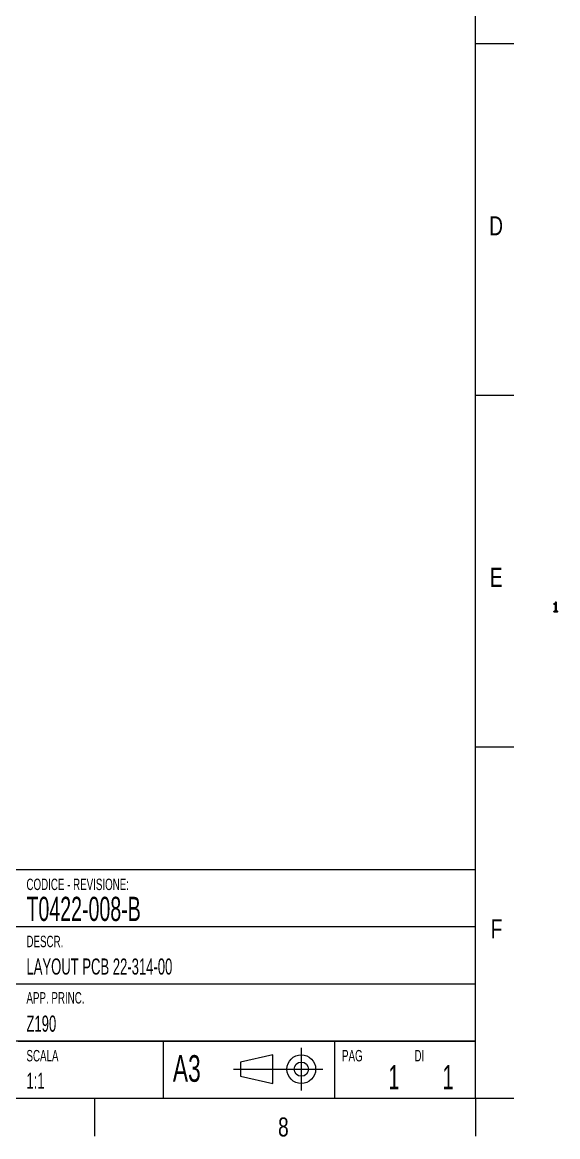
# Paper-space layout 'Sheet1' of a CAD drawing. Header units: millimetres. Extents: x 3 to 419, y -76 to 292.
# Drawn here: x 348.5 to 418.7, y 5.3 to 151.6 of the extents above; entities that cross this region are included whole.
import ezdxf

# ---------------------------------------------------------------- set-up
doc = ezdxf.new("R2010")
doc.units = ezdxf.units.MM
doc.styles.add('SLDTEXTSTYLE1', font='TXT', dxfattribs={"width": 0.638186})
doc.styles.add('SLDTEXTSTYLE2', font='TXT', dxfattribs={"width": 0.75})
doc.styles.add('SLDTEXTSTYLE4', font='TXT', dxfattribs={"width": 0.605})

# ---------------------------------------------------------------- blocks, each defined once
blk = doc.blocks.new('SW_NOTE_0_10')
at = {"color": 0, "linetype": 'Continuous', "lineweight": 18, "insert": (0, 3.22), "char_height": 2.5, "attachment_point": 1, "style": 'SLDTEXTSTYLE2'}
blk.add_mtext('8', dxfattribs=at)
blk = doc.blocks.new('SW_NOTE_0_25')
at = {"color": 0, "linetype": 'Continuous', "lineweight": 18, "insert": (0, 3.22), "char_height": 2.5, "attachment_point": 1, "style": 'SLDTEXTSTYLE2'}
blk.add_mtext('F', dxfattribs=at)
blk = doc.blocks.new('SW_NOTE_0_26')
at = {"color": 0, "linetype": 'Continuous', "lineweight": 18, "insert": (0, 3.22), "char_height": 2.5, "attachment_point": 1, "style": 'SLDTEXTSTYLE2'}
blk.add_mtext('E', dxfattribs=at)
blk = doc.blocks.new('SW_NOTE_0_27')
at = {"color": 0, "linetype": 'Continuous', "lineweight": 18, "insert": (0, 3.22), "char_height": 2.5, "attachment_point": 1, "style": 'SLDTEXTSTYLE2'}
blk.add_mtext('D', dxfattribs=at)
blk = doc.blocks.new('SW_NOTE_0_37')
at = {"color": 0, "linetype": 'Continuous', "lineweight": 18, "insert": (0, 1.93), "char_height": 1.5, "attachment_point": 1, "style": 'SLDTEXTSTYLE1'}
blk.add_mtext('CODICE - REVISIONE:', dxfattribs=at)
blk = doc.blocks.new('SW_NOTE_0_38')
at = {"color": 0, "linetype": 'Continuous', "lineweight": 18, "insert": (0, 1.93), "char_height": 1.5, "attachment_point": 1, "style": 'SLDTEXTSTYLE1'}
blk.add_mtext('DESCR.', dxfattribs=at)
blk = doc.blocks.new('SW_NOTE_0_41')
at = {"color": 0, "linetype": 'Continuous', "lineweight": 18, "insert": (0, 1.93), "char_height": 1.5, "attachment_point": 1, "style": 'SLDTEXTSTYLE1'}
blk.add_mtext('SCALA', dxfattribs=at)
blk = doc.blocks.new('SW_NOTE_0_42')
at = {"color": 0, "linetype": 'Continuous', "lineweight": 18, "insert": (0, 1.93), "char_height": 1.5, "attachment_point": 1, "style": 'SLDTEXTSTYLE1'}
blk.add_mtext('PAG', dxfattribs=at)
blk = doc.blocks.new('SW_NOTE_0_43')
at = {"color": 0, "linetype": 'Continuous', "lineweight": 18, "insert": (0, 1.93), "char_height": 1.5, "attachment_point": 1, "style": 'SLDTEXTSTYLE1'}
blk.add_mtext('DI', dxfattribs=at)
blk = doc.blocks.new('SW_NOTE_0_46')
at = {"color": 0, "linetype": 'Continuous', "lineweight": 18, "insert": (0, 4.51), "char_height": 3.5, "attachment_point": 1, "style": 'SLDTEXTSTYLE1'}
blk.add_mtext('A3', dxfattribs=at)
blk = doc.blocks.new('SW_NOTE_0_54')
at = {"color": 0, "linetype": 'Continuous', "lineweight": 18, "insert": (0, 1.93), "char_height": 1.5, "attachment_point": 1, "style": 'SLDTEXTSTYLE1'}
blk.add_mtext('APP. PRINC.', dxfattribs=at)
blk = doc.blocks.new('SE')
at = {"color": 250, "linetype": 'Continuous', "lineweight": 18, "true_color": 0x191924}
for p, q in [((407.91, 10.21), (407.91, 287.21)), ((407.91, 148.71), (412.91, 148.71)), ((407.91, 102.54), (412.91, 102.54)), ((407.91, 56.38), (412.91, 56.38)), ((407.91, 40.21), (224.41, 40.21)), ((407.91, 10.21), (407.91, 40.21)), ((407.91, 10.21), (407.91, 40.21)), ((407.91, 32.71), (224.41, 32.71)), ((407.91, 25.21), (246.41, 25.21)), ((407.91, 17.71), (246.41, 17.71)), ((347.91, 17.71), (407.91, 17.71)), ((366.91, 17.71), (366.91, 10.21)), ((389.41, 17.71), (389.41, 10.21)), ((385.05, 16.84), (385.05, 11.22)), ((381.3, 15.9), (377.08, 14.97)), ((377.08, 14.97), (377.08, 13.09)), ((381.3, 12.15), (381.3, 15.9)), ((376.14, 14.03), (387.86, 14.03)), ((377.08, 13.09), (381.3, 12.15)), ((7.91, 10.21), (407.91, 10.21)), ((224.41, 10.21), (407.91, 10.21)), ((224.41, 10.21), (407.91, 10.21)), ((357.91, 10.21), (357.91, 5.21)), ((407.91, 10.21), (407.91, 5.21)), ((407.91, 10.21), (412.91, 10.21))]:
    blk.add_line(p, q, dxfattribs=at)
for radius in [1.88, 0.938]:
    blk.add_circle((385.05, 14.03), radius, dxfattribs=at)
at = {"color": 7, "linetype": 'Continuous', "lineweight": 18}
for name, p in [('SW_NOTE_0_27', (409.69, 122.81)), ('SW_NOTE_0_26', (409.78, 76.65)), ('SW_NOTE_0_37', (349, 37.12)), ('SW_NOTE_0_25', (409.88, 30.48)), ('SW_NOTE_0_38', (349, 29.62)), ('SW_NOTE_0_54', (349, 22.22)), ('SW_NOTE_0_41', (349, 14.62)), ('SW_NOTE_0_42', (390.39, 14.62)), ('SW_NOTE_0_43', (399.89, 14.62)), ('SW_NOTE_0_46', (368.2, 11.36)), ('SW_NOTE_0_10', (382, 4.47))]:
    blk.add_blockref(name, p, dxfattribs=at)

psp = doc.layouts.new('Sheet1')

# ---------------------------------------------------------------- linework, layer by layer
at = {"color": 7, "linetype": 'Continuous', "flags": 128}
psp.add_lwpolyline([(418.4747133, 75.4406115), (418.478336, 75.4215639), (418.478336, 75.4215639), (418.478336, 74.2575163), (418.478336, 74.2575163), (418.6514312, 74.2575163), (418.6514312, 74.2575163), (418.660717, 74.2527544), (418.6678598, 74.2458496), (418.6726217, 74.2370401), (418.6754789, 74.2258496), (418.6754789, 74.2258496), (418.6735741, 74.2075163), (418.6673836, 74.1932305), (418.6623836, 74.1879925), (418.6552408, 74.184421), (418.6459551, 74.1820401), (418.6345265, 74.1813258), (418.6345265, 74.1813258), (418.2138122, 74.1813258), (418.2138122, 74.1813258), (418.2042884, 74.1858496), (418.1969074, 74.1927544), (418.1916693, 74.2013258), (418.1888122, 74.2122782), (418.1888122, 74.2122782), (418.1914312, 74.2315639), (418.1990503, 74.2456115), (418.205717, 74.2508496), (418.2154789, 74.2546591), (418.2285741, 74.256802), (418.2445265, 74.2575163), (418.2445265, 74.2575163), (418.4021455, 74.2575163), (418.4021455, 74.2575163), (418.4021455, 75.3279925), (418.4021455, 75.3279925), (418.245717, 75.1839448), (418.245717, 75.1839448), (418.235717, 75.1813258), (418.2273836, 75.1803734), (418.2273836, 75.1803734), (418.2123836, 75.1827544), (418.1997646, 75.1901353), (418.1950027, 75.1956115), (418.1916693, 75.2022782), (418.1895265, 75.2103734), (418.1888122, 75.219421), (418.1888122, 75.219421), (418.1923836, 75.2356115), (418.1923836, 75.2356115), (418.4197646, 75.4560877), (418.4197646, 75.4560877), (418.4285741, 75.4601353), (418.4397646, 75.4613258), (418.4397646, 75.4613258), (418.4459551, 75.4601353), (418.4564312, 75.4560877), (418.4673836, 75.4496591), (418.4747646, 75.4406115)], dxfattribs=at)

# ---------------------------------------------------------------- block references
at = {"color": 7, "linetype": 'Continuous'}
psp.add_blockref('SE', (0, 0.0913187), dxfattribs=at)

# ---------------------------------------------------------------- texts
at = {"color": 7, "linetype": 'Continuous', "lineweight": 0, "attachment_point": 1, "style": 'SLDTEXTSTYLE4'}
for s, insert, char_height in [('T0422-008-B', (349, 36.7594568), 3.175), ('1', (396.4913572, 14.6594568), 3.175), ('1', (403.5784145, 14.6594568), 3.175), ('1:1', (349, 13.6563045), 2.11666667)]:
    psp.add_mtext(s, dxfattribs=dict(at, insert=insert, char_height=char_height))
at = {"color": 250, "linetype": 'Continuous', "lineweight": 0, "true_color": 0x191924, "attachment_point": 1, "style": 'SLDTEXTSTYLE4'}
for s, insert, char_height in [('LAYOUT PCB 22-314-00', (349, 28.6563045), 2.116666667), ('Z190', (349, 21.1563045), 2.11666667)]:
    psp.add_mtext(s, dxfattribs=dict(at, insert=insert, char_height=char_height))

doc.saveas('drawing.dxf')
